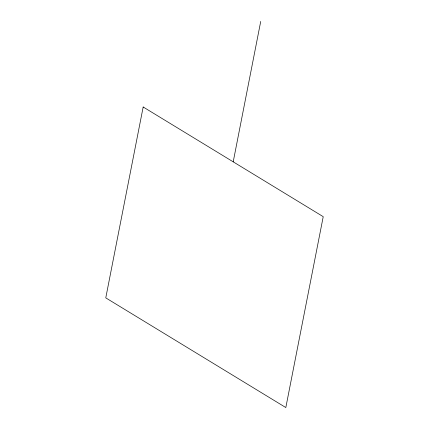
<?xml version="1.0" encoding="UTF-8"?>
<svg xmlns="http://www.w3.org/2000/svg" width="429" height="429" viewBox="0 0 429 429"><rect width="100%" height="100%" fill="white"/><g stroke="black" fill="none" stroke-linecap="round" stroke-linejoin="round"><path stroke-width="0.64" d="M233.204 161.835L260.719 21.45M143.179 106.993L105.77 297.871L285.821 407.55L323.23 216.672L143.179 106.993"/></g></svg>
